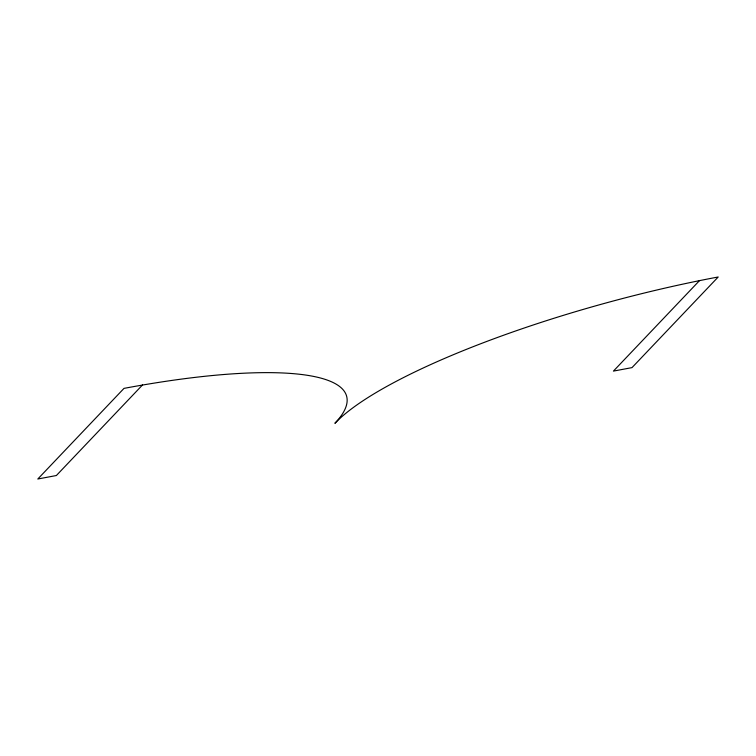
<?xml version="1.0" encoding="UTF-8"?>
<svg xmlns="http://www.w3.org/2000/svg" width="756" height="756" viewBox="0 0 756 756"><rect width="100%" height="100%" fill="white"/><g stroke="black" fill="none" stroke-linecap="round" stroke-linejoin="round"><path stroke-width="1.13" d="M142.572 384.899L56.369 475.524L37.8 479.011L124.003 388.376A319.722 69.202 -15 0 1 334.899 423.313A319.722 69.202 -15 0 1 718.2 276.989L631.997 367.624L613.428 371.101L699.631 280.476"/></g></svg>
